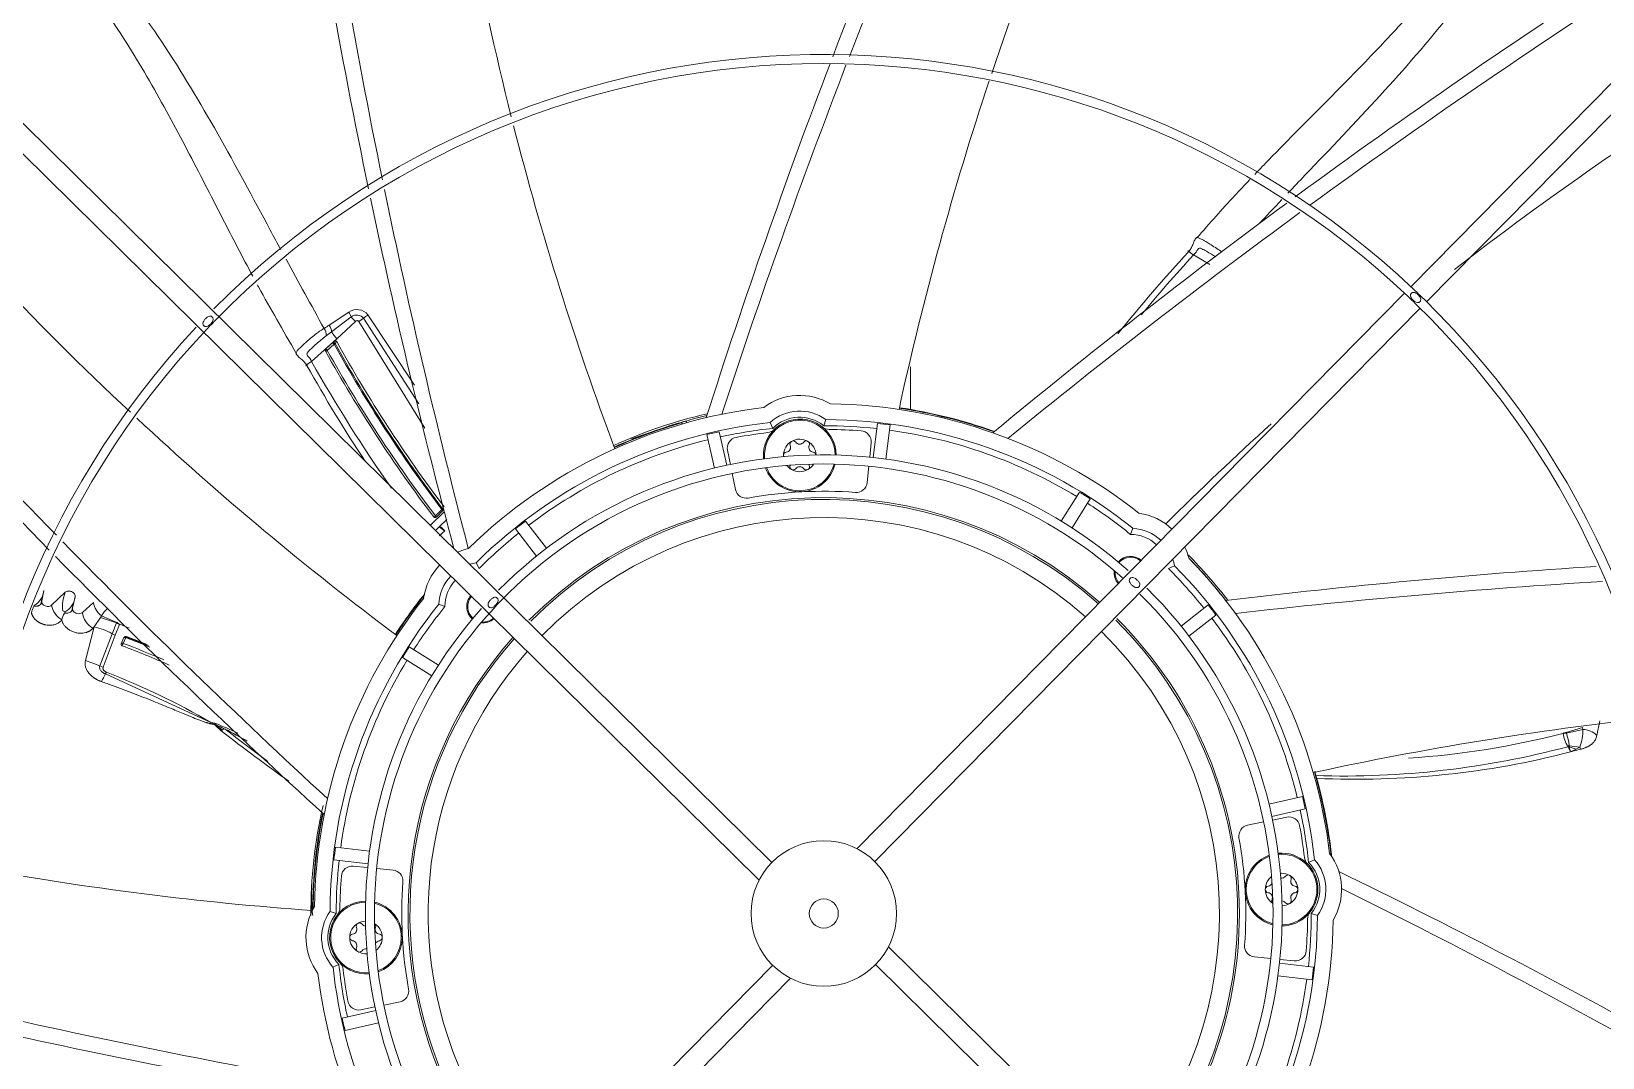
# Model space of a CAD drawing. Header units: millimetres. Extents: x 113490 to 142599, y -20467 to 115.
# Drawn here: x 134651.5 to 135083.3, y -11399.6 to -11117.7 of the extents above; entities that cross this region are included whole.
import ezdxf

# ---------------------------------------------------------------- set-up
doc = ezdxf.new("R2010")
doc.units = ezdxf.units.MM
doc.layers.add('DV3_0', color=7, linetype='Continuous')

msp = doc.modelspace()

# ---------------------------------------------------------------- linework, layer by layer
at = {"layer": 'DV3_0', "color": 7, "linetype": 'Continuous', "lineweight": 15}
for p, q in [((134509.01, -11013.2), (134851.44, -11350.87)), ((134855, -11345.95), (134516.7, -11012.35)), ((135183.36, -11032.9), (135030.62, -11187.79)), ((135034.94, -11191.95), (135187.66, -11037.08)), ((134970.85, -11179.08), (134975.33, -11181.72)), ((135028.86, -11189.57), (134878.36, -11342.19)), ((134733.32, -11198.36), (134738.69, -11194.81)), ((134733.97, -11200.23), (134739.33, -11196.08)), ((134735.41, -11202.1), (134740.5, -11197.33)), ((134741.43, -11197.36), (134759.58, -11226.67)), ((134742.72, -11196.48), (134757.95, -11219.99)), ((134743.94, -11195.57), (134756.71, -11214.89)), ((134883.28, -11345.75), (135033.19, -11193.73)), ((134728.46, -11208.37), (134735.41, -11202.1)), ((134732.44, -11201.33), (134733.97, -11200.23)), ((134732.41, -11204.87), (134734.29, -11203.14)), ((134732.77, -11205.29), (134734.64, -11203.57)), ((134734.64, -11203.57), (134734.9, -11203.4)), ((134734.9, -11203.4), (134735.39, -11202.88)), ((134893.05, -11221.52), (134893.05, -11209.81)), ((134827.64, -11225.77), (134816.4, -11229.56)), ((134840.48, -11227.64), (134842.6, -11236.84)), ((134855.23, -11226.72), (134854.48, -11225.09)), ((134869.24, -11225.99), (134869.81, -11224.29)), ((134884.01, -11225.36), (134882.86, -11234.73)), ((134887.48, -11225.79), (134886.33, -11235.15)), ((134837.07, -11228.43), (134839.19, -11237.63)), ((134882.26, -11230.68), (134881.86, -11234.62)), ((134843.58, -11236.63), (134842.77, -11232.75)), ((134845.01, -11243.52), (134844.09, -11239.08)), ((134881.61, -11237.11), (134881.16, -11241.63)), ((134939.52, -11244.21), (134934.52, -11252.22)), ((134764.84, -11249.74), (134761.1, -11253.35)), ((134764.24, -11248.99), (134762.52, -11250.76)), ((134764.53, -11249.31), (134762.8, -11251.09)), ((134942.49, -11246.07), (134937.49, -11254.07)), ((134765.67, -11251.74), (134763.66, -11253.64)), ((134787.24, -11252.2), (134793.05, -11259.63)), ((134765.08, -11254.83), (134764.98, -11254.95)), ((134784.48, -11254.35), (134790.29, -11261.79)), ((134953.57, -11255.85), (134954.19, -11254.17)), ((134774.48, -11265.24), (134773.69, -11263.63)), ((134963.99, -11265.24), (134965.6, -11264.44)), ((134654.87, -11271.22), (134654.27, -11274.11)), ((134652.23, -11275.34), (134652.13, -11275.55)), ((134654.05, -11274.98), (134654.52, -11272.74)), ((134656.99, -11275.3), (134660.72, -11271.74)), ((134662.54, -11276.85), (134663.06, -11274.56)), ((134662.75, -11276.07), (134663.43, -11273)), ((134668.53, -11274.56), (134665.45, -11277.33)), ((134765.1, -11275.66), (134763.42, -11275.04)), ((134974.88, -11275.23), (134967.44, -11281.05)), ((134660.07, -11276.83), (134660.72, -11277.12)), ((134660.72, -11277.12), (134660.54, -11277.48)), ((134668.71, -11281.22), (134670.41, -11278.65)), ((134670.68, -11278.22), (134674.92, -11280.01)), ((134674.92, -11280.01), (134674.87, -11280.15)), ((134674.93, -11279.97), (134674.92, -11280.01)), ((134977.03, -11277.99), (134969.6, -11283.8)), ((134673.66, -11283.15), (134670.24, -11291.94)), ((134674.44, -11283.56), (134671.16, -11292.35)), ((134674.87, -11280.15), (134673.66, -11283.15)), ((134675.69, -11280.62), (134674.44, -11283.56)), ((134675.72, -11280.54), (134675.69, -11280.62)), ((134675.73, -11280.53), (134675.72, -11280.54)), ((134676.1, -11285.95), (134676.8, -11284.34)), ((134676.66, -11285.79), (134677.36, -11284.18)), ((134677.43, -11284.05), (134677.54, -11283.89)), ((134755.32, -11286.74), (134763.32, -11291.74)), ((134670.24, -11291.94), (134666.3, -11290.49)), ((134671.16, -11292.35), (134670.24, -11291.94)), ((134753.46, -11289.71), (134761.47, -11294.71)), ((134672.07, -11293.69), (134671.78, -11294.16)), ((134701.91, -11308.16), (134702.08, -11308.39)), ((134702.08, -11308.39), (134703.62, -11309.83)), ((134702.19, -11308.2), (134702.27, -11308.29)), ((134702.19, -11308.2), (134702.34, -11308.26)), ((134702.34, -11308.26), (134702.5, -11308.32)), ((134702.5, -11308.32), (134703.88, -11309.61)), ((135077.85, -11309.41), (135073.38, -11310.46)), ((135081.72, -11311.09), (135082.54, -11307.04)), ((135072.42, -11310.5), (135072.4, -11310.42)), ((135073.38, -11310.46), (135073.33, -11310.31)), ((135073.39, -11310.5), (135073.38, -11310.46)), ((135073.79, -11314.18), (135074.15, -11313.76)), ((135073.83, -11314.21), (135074.16, -11313.9)), ((135073.88, -11314.26), (135073.83, -11314.21)), ((135073.88, -11314.26), (135074.12, -11314.17)), ((135074.16, -11313.9), (135074.15, -11313.76)), ((135077.04, -11314.26), (135074.16, -11313.9)), ((135077.24, -11314.88), (135074.46, -11315.62)), ((135000.8, -11327.82), (134991.6, -11329.94)), ((135001.59, -11331.23), (134992.39, -11333.35)), ((134985.71, -11335.76), (134990.15, -11334.84)), ((134992.6, -11334.33), (134996.48, -11333.52)), ((134735.03, -11341.75), (134744.4, -11342.9)), ((134734.61, -11345.22), (134743.98, -11346.37)), ((134739.93, -11346.97), (134743.87, -11347.37)), ((134746.36, -11347.62), (134750.87, -11348.07)), ((135002.5, -11345.99), (135004.14, -11345.23)), ((134735.24, -11359.99), (134733.54, -11359.42)), ((135003.24, -11359.99), (135004.94, -11360.57)), ((135196.33, -11674.11), (134887.04, -11369.11)), ((134855.2, -11374.23), (134521.6, -11712.53)), ((134735.97, -11374), (134734.34, -11374.75)), ((134883.48, -11374.03), (135192.15, -11678.41)), ((134992.12, -11372.36), (134987.6, -11371.91)), ((135003.87, -11374.76), (134994.5, -11373.61)), ((134998.55, -11373.01), (134994.6, -11372.61)), ((134522.45, -11720.21), (134860.11, -11377.79)), ((135003.44, -11378.23), (134994.07, -11377.08)), ((134736.89, -11388.75), (134746.09, -11386.63)), ((134745.88, -11385.65), (134742, -11386.46)), ((134752.77, -11384.22), (134748.33, -11385.14)), ((134737.68, -11392.16), (134746.87, -11390.04))]:
    msp.add_line(p, q, dxfattribs=at)
at = {"layer": 'DV3_0', "color": 7, "linetype": 'Continuous', "lineweight": 20}
for p, q in [((134741.43, -11197.36), (134742.72, -11196.48)), ((134830.07, -11225.21), (134830.03, -11225.07)), ((134763.66, -11253.64), (134763.52, -11253.78)), ((134670.4, -11278.65), (134670.68, -11278.22)), ((134674.87, -11280.15), (134670.41, -11278.65)), ((134666.3, -11290.49), (134668.71, -11281.22)), ((134671.78, -11294.16), (134700.78, -11307.48)), ((134700.78, -11307.48), (134700.77, -11307.89)), ((134700.78, -11307.48), (134701.32, -11307.78)), ((134700.78, -11307.48), (134701.88, -11307.69)), ((134701.32, -11307.78), (134701.87, -11308.09)), ((134701.87, -11308.09), (134701.88, -11307.69)), ((134701.87, -11308.09), (134701.91, -11308.16)), ((134702.01, -11308.14), (134701.91, -11308.16)), ((134702.01, -11308.14), (134702.19, -11308.2)), ((134702.27, -11308.29), (134702.08, -11308.39)), ((134702.34, -11308.26), (134702.27, -11308.29)), ((134703.88, -11309.61), (134703.62, -11309.83)), ((134704.37, -11309.18), (134704.74, -11309.37)), ((135073.33, -11310.31), (135077.82, -11308.9)), ((135077.82, -11308.9), (135077.85, -11309.41)), ((135072.42, -11310.52), (135072.42, -11310.5)), ((135073.83, -11314.21), (135073.79, -11314.18)), ((135074.46, -11315.62), (135073.88, -11314.26)), ((135074.12, -11314.17), (135076.07, -11314.84)), ((135077.04, -11314.26), (135076.07, -11314.84)), ((135077.24, -11314.88), (135077.04, -11314.26)), ((135076.07, -11314.84), (135074.46, -11315.62))]:
    msp.add_line(p, q, dxfattribs=at)
at = {"layer": 'DV3_0', "color": 7, "linetype": 'Continuous', "lineweight": 15}
for radius in [20, 4]:
    msp.add_circle((134869.24, -11359.99), radius, dxfattribs=at)
for centre, radius, start, end in [((134869.24, -11359.99), 551.5, 105.4775, 164.5225), ((134869.24, -11359.99), 551.5, 15.4775, 74.5225), ((134869.24, -11359.99), 343.5, 90, 135.6595), ((136590.83, -11783.04), 1840.9, 155.5057, 159.04474), ((136668.01, -11818.41), 1921.39, 155.45411, 158.83061), ((135742.24, -11406.96), 872.25, 154.27465, 161.43083), ((135629.05, -10927.53), 872.25, 186.99692, 194.17255), ((136630.31, -10773.15), 1921.39, 188.18485, 191.5672), ((136546.57, -10785.08), 1841.22, 188.2287, 191.77728), ((136088.82, -12646.64), 1840.9, 122.79433, 126.30553), ((136134.63, -12718.12), 1921.39, 122.74609, 126.08801), ((134869.24, -11359.99), 236, 46.5586, 135.2674), ((134869.24, -11359.99), 233.5, 90, 135.7261), ((136590.83, -11783.04), 1840.9, 159.10826, 162.31372), ((136668.01, -11818.41), 1921.39, 158.90776, 161.94183), ((134869.24, -11359.99), 233.5, 46.5418, 90), ((135578.25, -11871.46), 872.22, 121.56134, 127.88902), ((135742.24, -11406.96), 872.25, 161.57137, 167.7255), ((135274.63, -10585.4), 872.25, 219.6863, 226.90224), ((135629.05, -10927.53), 872.25, 194.34102, 200.4525), ((136630.31, -10773.15), 1921.39, 191.64948, 194.66814), ((136546.57, -10785.08), 1841.22, 191.86002, 194.94133), ((136088.82, -12646.64), 1840.9, 126.39449, 129.58672), ((136134.63, -12718.12), 1921.39, 126.18988, 129.21483), ((136033.48, -9914.21), 1921.39, 220.9289, 224.29797), ((135969.25, -9969.73), 1840.9, 220.96503, 224.5045), ((135271.32, -11457.86), 411.46, 137.1813, 141.3215), ((135281.1, -11463.88), 421.15, 137.4489, 140.4249), ((134869.24, -11359.99), 236, 45.7307, 46.5586), ((134869.24, -11359.99), 233.5, 45.8392, 46.5418), ((134869.24, -11359.99), 233.5, 316.4663, 45.8392), ((134869.24, -11359.99), 236, 45.7088, 45.7307), ((134869.24, -11359.99), 236, 317.0271, 45.7088), ((134869.24, -11359.99), 233.5, 135.7261, 136.5342), ((134733.71, -11198.11), 5.97, 19.9095, 33.5903), ((134751.5, -11185.89), 15.87, 219.9344, 226.1383), ((134754.09, -11210.4), 17.97, 124.3919, 129.2551), ((134869.24, -11359.99), 236, 136.9648, 225.2631), ((134869.24, -11359.99), 233.5, 136.5342, 225.7814), ((134626.54, -11028.18), 200.9, 301.6287, 302.1063), ((134729.24, -11201.05), 3.21, 354.9769, 34.2701), ((134749.37, -11189.86), 18.56, 213.9567, 221.2472), ((134732.77, -11205.28), 0.539, 130.9762, 206.9336), ((135068.77, -11018.17), 385.12, 209.1088, 217.2094), ((134736.58, -11201.65), 5.27, 217.7216, 223.716), ((135069.04, -11017.84), 384.98, 209.1375, 217.2314), ((134737.02, -11201.23), 3.34, 214.9281, 224.3802), ((135069.95, -11017.43), 383.51, 209.0348, 217.1413), ((135069.79, -11017.66), 382.95, 209.013, 217.1255), ((135069.15, -11018.51), 381.29, 208.9171, 217.0601), ((135082.53, -11011.06), 406.98, 209.179, 213.5123), ((135091.67, -11003.38), 417.06, 209.4401, 215.09), ((134862.64, -11234.16), 16.5, 59.1138, 126.8862), ((134869.24, -11359.99), 140, 96.7677, 134.2323), ((134865.49, -11348.69), 129.1, 102.6466, 114.718), ((134869.24, -11359.99), 140.5, 103.2172, 105.6896), ((134862.64, -11234.16), 12.2, 54.0148, 131.9852), ((134862.64, -11234.16), 10.5, 51.1098, 134.8902), ((134869.24, -11359.99), 140, 51.7677, 89.2323), ((134869.24, -11359.99), 140.5, 70.6035, 81.4839), ((135274.63, -10585.4), 872.25, 227.0594, 233.1795), ((134869.24, -11359.99), 135.7, 96.2429, 134.7571), ((134869.24, -11359.99), 140.5, 106.2061, 114.2129), ((134869.24, -11359.99), 140.5, 105.8077, 106.2061), ((134869.24, -11359.99), 134, 95.9991, 102.2517), ((134869.24, -11359.99), 133, 96.6363, 100.4277), ((134862.64, -11234.16), 10, 0.7258, 185.2742), ((134853.52, -11224.9), 3, 276.6363, 314.568), ((134870.75, -11224), 3, 231.432, 269.3637), ((134869.24, -11359.99), 134, 83.7483, 90.0009), ((134869.24, -11359.99), 135.7, 51.2429, 89.7571), ((134869.24, -11359.99), 133, 85.5723, 89.3637), ((134879.27, -11230.38), 3, 354.25, 85.5723), ((134869.24, -11359.99), 134, 58.7483, 82.2517), ((135578.25, -11871.46), 872.22, 132.21456, 134.84001), ((134869.24, -11359.99), 134, 103.7483, 127.2517), ((134845.71, -11232.14), 3, 100.4277, 191.75), ((134862.64, -11234.16), 4.47, 120, 180), ((134858.77, -11231.93), 1.36, 277.5224, 22.4776), ((134860.85, -11231.06), 0.895, 120, 202.4776), ((134862.64, -11234.16), 4.48, 90, 120), ((134860.85, -11231.06), 0.895, 37.5224, 120), ((134862.64, -11229.69), 1.36, 217.5224, 322.4776), ((134862.64, -11234.16), 4.47, 60, 90), ((134864.43, -11231.06), 0.895, 60, 142.4776), ((134862.64, -11234.16), 4.47, 1.9825, 60), ((134864.43, -11231.06), 0.895, 337.5224, 60), ((134866.52, -11231.93), 1.36, 157.5224, 262.4776), ((134869.24, -11359.99), 126, 48.3991, 135.1791), ((134869.24, -11359.99), 123.5, 90, 135.9997), ((134862.64, -11234.16), 10, 199.6905, 346.3095), ((134859.06, -11234.16), 0.895, 97.5224, 180), ((134862.64, -11234.16), 4.47, 180, 184.0175), ((134859.06, -11234.16), 0.895, 180, 200.2402), ((134858.77, -11236.4), 1.36, 337.5224, 341.5363), ((134862.64, -11234.16), 4.48, 300, 328.1887), ((134866.52, -11236.4), 1.36, 186.618, 202.4776), ((134866.22, -11234.16), 0.895, 9.9487, 82.4776), ((134869.24, -11359.99), 123.5, 48.3006, 90), ((134862.64, -11234.16), 4.47, 217.8113, 240), ((134860.85, -11237.26), 0.895, 157.5224, 240), ((134860.85, -11237.26), 0.895, 240, 322.4776), ((134862.64, -11234.16), 4.48, 240, 300), ((134862.64, -11238.64), 1.36, 37.5224, 142.4776), ((134864.43, -11237.26), 0.895, 217.5224, 300), ((134864.43, -11237.26), 0.895, 300, 22.4776), ((134847.95, -11242.91), 3, 191.75, 280.3054), ((134869.24, -11359.99), 116, 85.6946, 100.3054), ((134878.17, -11241.33), 3, 265.6946, 354.25), ((134761.85, -11246), 3.83, 308.5921, 312.9567), ((134869.24, -11359.99), 114.25, 48.4114, 135.1695), ((134869.24, -11359.99), 113.75, 48.4247, 135.086), ((134869.24, -11359.99), 134, 50.9991, 57.2517), ((134762.43, -11250.75), 0.498, 218.6541, 318.3291), ((134760.64, -11258.86), 5.84, 42.0523, 60.4649), ((134760.05, -11259.42), 6.81, 42.3918, 58.0521), ((134953.55, -11266.35), 16.5, 46.3964, 81.8862), ((136033.48, -9914.21), 1921.39, 224.37443, 227.39583), ((134869.24, -11359.99), 134, 128.7483, 135.0009), ((134953.55, -11266.35), 10.5, 46.9653, 89.8902), ((134953.55, -11266.35), 12.2, 46.7471, 86.9852), ((135969.25, -9969.73), 1840.9, 224.58153, 227.76772), ((134775.6, -11275.68), 16.5, 104.1138, 115.0288), ((134953.55, -11266.35), 4.5, 49.0529, 138), ((134953.55, -11266.35), 4.25, 49.2681, 138.9663), ((134953.55, -11266.35), 12.2, 9.0148, 17.4816), ((134953.55, -11266.35), 16.5, 14.1138, 25.142), ((134869.24, -11359.99), 140.5, 37.8001, 44.5323), ((134869.24, -11359.99), 140, 6.7677, 44.2323), ((134775.6, -11275.68), 16.5, 136.3964, 171.8862), ((134775.6, -11275.68), 12.2, 99.0148, 107.4816), ((134953.55, -11266.35), 4.5, 172.604, 221.7492), ((134953.55, -11266.35), 4.25, 174.8173, 221.5341), ((134869.24, -11359.99), 134, 38.7483, 45.0009), ((134869.24, -11359.99), 135.7, 6.2429, 44.7571), ((135199.61, -13101.74), 1840.9, 93.67624, 96.85972), ((134649.69, -11270.81), 5.2, 299.2753, 355.4657), ((134775.6, -11275.68), 12.2, 136.7471, 176.9852), ((134775.6, -11275.68), 10.5, 136.9653, 179.8902), ((134869.24, -11359.99), 126, 318.4756, 45.1616), ((135199.5, -13186.65), 1921.39, 93.4677, 96.48783), ((134657.37, -11278.5), 6.02, 150.6073, 169.7649), ((134663.01, -11274.12), 6.14, 191.0857, 238.4637), ((134671.09, -11275.67), 11.09, 159.2633, 186.0082), ((134658.28, -11272.56), 5.17, 298.1501, 355.1477), ((134674.1, -11273.74), 5.64, 188.4366, 232.6429), ((134869.24, -11359.99), 140, 141.7677, 179.2323), ((134869.24, -11359.99), 135.7, 141.2429, 179.7571), ((134869.24, -11359.99), 140.5, 141.3912, 146.9012), ((134869.24, -11359.99), 134, 140.9991, 147.2517), ((134775.6, -11275.68), 4.5, 138, 228), ((134775.6, -11275.68), 4.25, 139.2681, 228.9663), ((134869.24, -11359.99), 123.5, 135.9997, 137.2092), ((134869.24, -11359.99), 123.5, 317.6348, 45.2819), ((134665.83, -11280.65), 6.17, 149.0264, 167.8628), ((134671.23, -11276.58), 5.82, 187.3222, 240.049), ((134869.24, -11359.99), 126, 138.321, 225.2028), ((134869.24, -11359.99), 123.5, 137.2092, 226.1082), ((134775.6, -11275.68), 4.5, 263.0148, 311.7492), ((134775.6, -11275.68), 4.25, 264.8173, 311.5341), ((134869.24, -11359.99), 113.75, 318.4247, 45.086), ((134869.24, -11359.99), 114.25, 0, 45.1695), ((134869.24, -11359.99), 134, 13.7483, 37.2517), ((134824.59, -11428.26), 214.29, 136.6703, 136.8213), ((134591.67, -11494), 229.43, 67.8122, 68.5066), ((134677.26, -11284.5), 0.483, 68.6251, 160.5796), ((134678.19, -11284.54), 0.903, 146.9279, 156.6786), ((134601.49, -11485.99), 215.6, 67.4926, 69.3956), ((134601.64, -11485.44), 215.18, 67.5838, 69.3759), ((134602.01, -11483.97), 213.86, 67.6827, 69.3175), ((134869.24, -11359.99), 114.25, 138.4114, 204.5312), ((134681.33, -11287.9), 5.12, 155.7254, 163.7053), ((134600.22, -11490.55), 217.85, 65.8506, 69.5295), ((134600.36, -11490.28), 218.26, 66.3808, 69.5382), ((134869.24, -11359.99), 113.75, 138.4247, 203.2684), ((134869.24, -11359.99), 134, 148.7483, 172.2517), ((134702.11, -11310.7), 34.54, 151.3925, 155.3449), ((134701.02, -11311.12), 3.15, 71.5892, 74.3028), ((135189.17, -12173.61), 872.25, 96.10944, 102.2715), ((135077.73, -11314.98), 5.57, 44.234, 88.773), ((135012.03, -11081.5), 240.73, 268.2172, 284.865), ((135014.98, -11087.98), 229.83, 273.7436, 284.4718), ((135073.02, -11313.43), 3, 83.1052, 101.6036), ((135072.97, -11313.43), 2.96, 81.7265, 100.6224), ((135083.33, -11308.54), 11.08, 190.2785, 210.594), ((135043.61, -11319.16), 31.02, 10.0291, 16.2291), ((135073.7, -11313.97), 0.473, 334.4881, 7.6188), ((135015.47, -11087.41), 235.71, 267.3918, 284.4925), ((134869.24, -11359.99), 140.5, 6.3104, 16.1431), ((134860.87, -11359.92), 132.6, 167.1218, 180.2811), ((134869.24, -11359.99), 134, 5.9991, 12.2517), ((134869.24, -11359.99), 140.5, 168.7601, 179.5273), ((134986.32, -11338.7), 3, 101.75, 190.3054), ((134997.09, -11336.46), 3, 10.4277, 101.75), ((134869.24, -11359.99), 133, 6.6363, 10.4277), ((134869.24, -11359.99), 116, 355.6946, 10.3054), ((134995.07, -11353.4), 10, 109.6905, 256.3095), ((134995.07, -11353.4), 10, 0, 95.2742), ((135004.33, -11344.27), 3, 186.6363, 224.568), ((134995.07, -11353.4), 16.5, 329.1138, 36.8862), ((134791.5, -10489.2), 872.25, 259.76861, 265.86893), ((134869.24, -11359.99), 134, 173.7483, 180.0009), ((134739.63, -11349.95), 3, 84.25, 175.5723), ((134750.57, -11351.06), 3, 355.6946, 84.25), ((134995.07, -11353.4), 4.48, 90, 94.0175), ((134995.07, -11353.4), 4.47, 60, 90), ((134995.07, -11353.4), 10.5, 321.1098, 44.8902), ((134995.07, -11353.4), 12.2, 324.0148, 41.9852), ((134205.29, -13004.2), 1841.3, 60.95292, 64.05747), ((134771.91, -11355.22), 43.48, 175.7427, 187.0743), ((134869.24, -11359.99), 133, 175.5723, 179.3637), ((134869.24, -11359.99), 116, 175.6946, 190.3054), ((134995.07, -11353.4), 4.48, 127.8113, 180), ((134991.49, -11353.4), 0.895, 97.5224, 180), ((134995.07, -11353.4), 4.48, 180, 238.1887), ((134991.49, -11353.4), 0.895, 180, 262.4776), ((134991.19, -11351.16), 1.36, 277.5224, 338.4565), ((134995.07, -11348.92), 1.36, 261.428, 322.4776), ((134995.07, -11353.4), 10, 270, 0), ((134996.86, -11350.3), 0.895, 60, 142.4776), ((134995.07, -11353.4), 4.47, 0, 60), ((134996.86, -11350.3), 0.895, 337.5224, 60), ((134995.07, -11353.4), 4.48, 300, 0), ((134998.94, -11351.16), 1.36, 157.5224, 262.4776), ((134998.65, -11353.4), 0.895, 0, 82.4776), ((134998.65, -11353.4), 0.895, 277.5224, 0), ((134159.55, -13075.18), 1921.33, 60.74083, 63.6758), ((134743.41, -11366.58), 10, 90, 275.2742), ((134743.41, -11366.58), 10, 0, 76.3095), ((134991.19, -11355.63), 1.36, 337.5224, 82.4776), ((134993.28, -11356.5), 0.895, 157.5224, 230.5125), ((134995.07, -11357.87), 1.36, 37.5224, 84.745), ((134995.07, -11353.4), 4.48, 271.9825, 300), ((134996.86, -11356.5), 0.895, 217.5224, 300), ((134996.86, -11356.5), 0.895, 300, 22.4776), ((134998.94, -11355.63), 1.36, 97.5224, 202.4776), ((134743.41, -11366.58), 16.5, 149.1138, 216.8862), ((134743.41, -11366.58), 12.2, 144.0148, 221.9852), ((134743.41, -11366.58), 10.5, 141.1098, 224.8902), ((134733.25, -11358.48), 3, 321.432, 359.3637), ((134869.24, -11359.99), 114.25, 318.4114, 0), ((134869.24, -11359.99), 135.7, 321.2429, 359.7571), ((134869.24, -11359.99), 140, 321.7677, 359.2323), ((134869.24, -11359.99), 133, 355.5723, 359.3637), ((135005.23, -11361.5), 3, 141.432, 179.3637), ((134869.24, -11359.99), 134, 353.7483, 0.0009), ((134743.41, -11366.58), 4.47, 120, 180), ((134739.83, -11366.58), 0.895, 97.5224, 180), ((134739.54, -11364.35), 1.36, 277.5224, 22.4776), ((134741.62, -11363.48), 0.895, 120, 202.4776), ((134743.41, -11366.58), 4.48, 91.9825, 120), ((134741.62, -11363.48), 0.895, 37.5224, 120), ((134743.41, -11362.11), 1.36, 217.5224, 264.745), ((134743.41, -11366.58), 4.47, 0, 58.1887), ((134745.2, -11363.48), 0.895, 337.5224, 50.5125), ((134747.29, -11364.35), 1.36, 157.5224, 262.4776), ((134746.99, -11366.58), 0.895, 0, 82.4776), ((134743.41, -11366.58), 4.48, 180, 240), ((134739.83, -11366.58), 0.895, 180, 262.4776), ((134739.54, -11368.82), 1.36, 337.5224, 82.4776), ((134741.62, -11369.69), 0.895, 157.5224, 240), ((134741.62, -11369.69), 0.895, 240, 322.4776), ((134743.41, -11366.58), 4.48, 240, 274.0175), ((134743.41, -11371.06), 1.36, 81.428, 142.4776), ((134747.29, -11368.82), 1.36, 97.5224, 158.4565), ((134743.41, -11366.58), 4.48, 307.8113, 0), ((134743.41, -11366.58), 10, 289.6905, 0), ((134746.99, -11366.58), 0.895, 277.5224, 0), ((134987.9, -11368.92), 3, 175.6946, 264.25), ((134998.85, -11370.03), 3, 264.25, 355.5723), ((134869.24, -11359.99), 135.7, 186.2429, 202.9304), ((134869.24, -11359.99), 134, 185.9991, 192.2517), ((134734.15, -11375.71), 3, 6.6363, 44.568), ((134869.24, -11359.99), 140, 186.7677, 203.7505), ((134869.24, -11359.99), 133, 186.6363, 190.4277), ((134869.24, -11359.99), 134, 328.7483, 352.2517), ((134752.16, -11381.28), 3, 281.75, 10.3054), ((135067.03, -9514.29), 1921.39, 257.09501, 260.12283), ((134741.39, -11383.52), 3, 190.4277, 281.75), ((135043, -9595.72), 1840.9, 257.29812, 260.49472)]:
    msp.add_arc(centre, radius, start, end, dxfattribs=at)
at = {"layer": 'DV3_0', "color": 7, "linetype": 'Continuous', "lineweight": 20}
for centre, radius, start, end in [((134740.93, -11197.84), 3.77, 37.022, 126.4642), ((134729.74, -11200.65), 4.25, 5.7332, 32.7349), ((134869.24, -11359.99), 140.35, 70.5208, 81.4905), ((134869.24, -11359.99), 140.35, 106.2061, 114.1302), ((134862.64, -11234.16), 9.71, 0.7926, 185.2074), ((134862.64, -11234.16), 9.71, 200.0694, 345.9306), ((134869.24, -11359.99), 108.75, 48.5638, 135.4011), ((134869.24, -11359.99), 140.35, 141.5068, 146.9448), ((134679.82, -11284.02), 10.82, 133.4767, 147.5853), ((134676.96, -11277.81), 3, 227.0792, 245.6013), ((134677, -11277.86), 2.96, 225.694, 244.6308), ((134664.08, -11300.43), 19.76, 61.0068, 76.4573), ((134675.41, -11280.74), 2.98, 233.9494, 251.079), ((134676.69, -11277.92), 2.88, 230.996, 249.7015), ((134869.24, -11359.99), 108.75, 318.5638, 45.4011), ((134869.24, -11359.99), 108.75, 138.5638, 206.9605), ((134596.94, -11486.91), 207.31, 59.9431, 68.752), ((134671.82, -11466.82), 161.55, 79.2786, 79.6761), ((134648.26, -11439.35), 142.16, 65.0797, 67.84), ((134687.85, -11342.78), 37.44, 63.8071, 66.9621), ((135160.56, -10716.38), 748.98, 232.40465, 234.17794), ((135208.25, -10655.75), 825.07, 232.3917, 233.40913), ((134609.44, -11491.98), 205.99, 60.5447, 62.4419), ((135067.28, -11310.14), 10.59, 337.0766, 3.9275), ((135073.19, -11313.2), 2.89, 87.0676, 105.6955), ((135039.14, -11323.08), 36.1, 11.929, 14.2834), ((134869.24, -11359.99), 140.35, 6.5068, 15.9471), ((134869.24, -11359.99), 140.35, 168.7119, 179.5033), ((134995.07, -11353.4), 9.71, 110.0694, 255.9306), ((134995.07, -11353.4), 9.71, 0, 95.2074), ((134995.07, -11353.4), 9.71, 270.7926, 0), ((134743.41, -11366.58), 9.71, 90, 275.2074), ((134743.41, -11366.58), 9.71, 0, 75.9306), ((134743.41, -11366.58), 9.71, 290.0694, 0)]:
    msp.add_arc(centre, radius, start, end, dxfattribs=at)
at = {"layer": 'DV3_0', "color": 7, "linetype": 'Continuous', "lineweight": 15}
for centre, major_axis, ratio, start_param, end_param in [((134877.99, -11405.13), (-35.58, 183.06), 0.866796, 0.070986, 0.078814), ((134839.69, -11231.99), (21.26, 4.91), 0.186545, 1.490488, 1.651105), ((134885.25, -11229.6), (21.65, -2.66), 0.186545, 1.490488, 1.651105), ((134938.85, -11248.58), (18.5, -11.56), 0.186545, 1.490488, 1.651105), ((134788.36, -11256.47), (17.19, 13.43), 0.186545, 1.490488, 1.651105), ((134972.76, -11279.11), (13.43, -17.19), 0.186545, 1.490488, 1.651105), ((134757.83, -11290.37), (11.56, 18.5), 0.186545, 1.490488, 1.651105), ((134997.24, -11330.44), (4.91, -21.26), 0.186545, 1.490488, 1.651105), ((134738.85, -11343.98), (2.66, 21.65), 0.186545, 1.490488, 1.651105), ((134999.63, -11376), (-2.66, -21.65), 0.186545, 1.490488, 1.651105), ((134741.23, -11389.54), (-4.91, 21.26), 0.186545, 1.490488, 1.651105)]:
    msp.add_ellipse(centre, major_axis=major_axis, ratio=ratio, start_param=start_param, end_param=end_param, dxfattribs=at)
at = {"layer": 'DV3_0', "color": 7, "linetype": 'Continuous', "lineweight": 20}
for centre, major_axis, ratio, start_param, end_param in [((134830.16, -11225.55), (-0.14, 0.48), 0.498451, 4.711945, 6.283185), ((134830.16, -11225.55), (-0.353, 0.354), 0.432332, 4.479982, 5.381811), ((134831.38, -11225.21), (-0.135, 0.481), 0.498743, 4.711945, 6.283185), ((134711.04, -11283.9), (-22.75, -32.05), 0.299104, 0.877808, 0.898526)]:
    msp.add_ellipse(centre, major_axis=major_axis, ratio=ratio, start_param=start_param, end_param=end_param, dxfattribs=at)
at = {"layer": 'DV3_0', "color": 7, "linetype": 'Continuous', "lineweight": 15}
for points, knots in [([(135059.76, -11074.53), (135058.46, -11076.53), (135053.43, -11084.07), (135044.92, -11095.81), (135033.56, -11109.52), (135021.77, -11122.31), (135009.13, -11135.2), (134997.64, -11146.73), (134990.42, -11154.1), (134987.7, -11156.94)], [0.2462901, 0.2462901, 0.2462901, 0.2462901, 0.286371, 0.3982657, 0.4930433, 0.5876827, 0.6932241, 0.798583, 0.8652718, 0.8652718, 0.8652718, 0.8652718]), ([(134996.82, -11162.1), (134998.38, -11160.46), (134999.94, -11158.82), (135008.48, -11149.86), (135015.42, -11142.62), (135028.86, -11127.94), (135035.35, -11120.53), (135047.41, -11105.22), (135052.95, -11097.32), (135060.51, -11085.5), (135062.82, -11081.73), (135065.07, -11077.93)], [0.0971663, 0.0971663, 0.0971663, 0.0971663, 0.125, 0.125, 0.25, 0.25, 0.375, 0.375, 0.5, 0.5, 0.557529, 0.557529, 0.557529, 0.557529]), ([(134720.04, -11177.65), (134719.06, -11175.85), (134718.08, -11174.04), (134712.31, -11163.33), (134707.56, -11154.48), (134697.76, -11137.14), (134692.71, -11128.66), (134681.88, -11112.45), (134676.08, -11104.74), (134667.25, -11094.01), (134664.46, -11090.74), (134661.62, -11087.53)], [0.0997666, 0.0997666, 0.0997666, 0.0997666, 0.125, 0.125, 0.25, 0.25, 0.375, 0.375, 0.5, 0.5, 0.5559137, 0.5559137, 0.5559137, 0.5559137]), ([(134656.47, -11091.47), (134657.72, -11093), (134663.21, -11099.86), (134672.73, -11112.87), (134684.02, -11131.03), (134694.3, -11150.1), (134703.45, -11168), (134709.52, -11179.76), (134712.3, -11184.93)], [0.2450626, 0.2450626, 0.2450626, 0.2450626, 0.2785483, 0.3937658, 0.5184271, 0.640965, 0.7604313, 0.861417, 0.861417, 0.861417, 0.861417]), ([(134986.32, -11158.38), (134984.9, -11159.88), (134979.98, -11165.11), (134975.49, -11170.19), (134971.69, -11174.49)], [0.8765408, 0.8765408, 0.8765408, 0.8765408, 0.9116272, 1, 1, 1, 1]), ([(134969.52, -11178.2), (134969.64, -11178.05), (134969.88, -11177.77), (134970.18, -11177.3), (134970.44, -11176.8), (134970.66, -11176.29), (134970.96, -11175.53), (134971.31, -11174.65), (134971.71, -11174.24), (134972.25, -11174.36), (134973.05, -11174.73), (134974.14, -11175.34), (134975.46, -11176.13), (134976.85, -11177.02), (134977.96, -11177.77), (134978.55, -11178.19), (134978.65, -11178.26)], [0, 0, 0, 0, 0.0308823, 0.0618034, 0.0937273, 0.1276085, 0.1643607, 0.2562228, 0.3477186, 0.4000812, 0.475582, 0.5732089, 0.6560123, 0.760322, 0.8589949, 0.8797353, 0.8797353, 0.8797353, 0.8797353]), ([(134969.52, -11178.2), (134969.24, -11177.91), (134969.24, -11177.85), (134969.78, -11178.2), (134970.31, -11178.62), (134970.85, -11179.08)], [0, 0, 0, 0, 0.5, 0.5, 1, 1, 1, 1]), ([(134970.85, -11179.08), (134971.45, -11178.62), (134971.74, -11177.97), (134972.15, -11177.37), (134972.29, -11177.24), (134972.56, -11177.2), (134972.64, -11177.21), (134972.86, -11177.27), (134973.01, -11177.33), (134973.53, -11177.56), (134973.97, -11177.8), (134974.86, -11178.3), (134975.34, -11178.58), (134976.2, -11179.11), (134976.58, -11179.35), (134976.97, -11179.6)], [0, 0, 0, 0, 0.25, 0.25, 0.375, 0.375, 0.4375, 0.4375, 0.5, 0.5, 0.625, 0.625, 0.75, 0.75, 0.850587, 0.850587, 0.850587, 0.850587]), ([(134713.55, -11187.26), (134713.66, -11187.46), (134717.05, -11193.68), (134720.44, -11199.51), (134724.33, -11206.22)], [0.8766299, 0.8766299, 0.8766299, 0.8766299, 0.8805474, 1, 1, 1, 1]), ([(135033.11, -11191.9), (135033.06, -11191.94), (135032.97, -11192.02), (135032.73, -11192.14), (135032.33, -11192.17), (135031.9, -11191.99), (135031.51, -11191.73), (135031.2, -11191.45), (135030.92, -11191.15), (135030.64, -11190.78), (135030.46, -11190.36), (135030.49, -11189.97), (135030.6, -11189.74), (135030.68, -11189.65), (135030.72, -11189.6)], [0, 0, 0, 0, 0.040488, 0.081902, 0.180627, 0.320355, 0.409206, 0.504808, 0.600124, 0.687341, 0.822717, 0.918807, 0.959755, 1, 1, 1, 1]), ([(135030.72, -11189.6), (135030.76, -11189.56), (135030.85, -11189.48), (135031.09, -11189.36), (135031.49, -11189.32), (135031.93, -11189.5), (135032.32, -11189.77), (135032.63, -11190.04), (135032.91, -11190.34), (135033.18, -11190.71), (135033.37, -11191.13), (135033.34, -11191.53), (135033.23, -11191.76), (135033.15, -11191.85), (135033.11, -11191.9)], [0, 0, 0, 0, 0.040529, 0.082096, 0.181604, 0.321297, 0.409637, 0.504692, 0.598943, 0.685714, 0.821727, 0.918717, 0.959765, 1, 1, 1, 1]), ([(134698.85, -11198.51), (134698.81, -11198.47), (134698.73, -11198.38), (134698.61, -11198.14), (134698.57, -11197.73), (134698.75, -11197.3), (134699.01, -11196.91), (134699.29, -11196.6), (134699.59, -11196.32), (134699.96, -11196.05), (134700.38, -11195.86), (134700.77, -11195.89), (134701.01, -11196), (134701.1, -11196.08), (134701.15, -11196.12)], [0, 0, 0, 0, 0.040529, 0.082096, 0.181604, 0.321297, 0.409637, 0.504692, 0.598943, 0.685714, 0.821727, 0.918717, 0.959765, 1, 1, 1, 1]), ([(134701.15, -11196.12), (134701.19, -11196.17), (134701.27, -11196.26), (134701.38, -11196.5), (134701.42, -11196.9), (134701.24, -11197.33), (134700.98, -11197.72), (134700.7, -11198.03), (134700.4, -11198.31), (134700.03, -11198.58), (134699.61, -11198.77), (134699.22, -11198.74), (134698.99, -11198.63), (134698.89, -11198.55), (134698.85, -11198.51)], [0, 0, 0, 0, 0.040488, 0.081902, 0.180627, 0.320355, 0.409206, 0.504808, 0.600124, 0.687341, 0.822717, 0.918807, 0.959755, 1, 1, 1, 1]), ([(134727.2, -11209.48), (134727.1, -11209.32), (134726.9, -11209), (134726.55, -11208.56), (134726.16, -11208.16), (134725.74, -11207.79), (134725.11, -11207.26), (134724.38, -11206.61), (134724.12, -11206.06), (134724.4, -11205.53), (134725.01, -11204.83), (134725.93, -11203.93), (134727.11, -11202.88), (134728.39, -11201.8), (134729.72, -11200.75), (134730.87, -11199.9), (134731.58, -11199.44), (134731.89, -11199.24)], [0, 0, 0, 0, 0.030477, 0.061058, 0.092665, 0.126219, 0.162611, 0.254997, 0.347179, 0.400187, 0.476873, 0.57601, 0.660009, 0.765175, 0.861951, 0.939416, 1, 1, 1, 1]), ([(134728.46, -11208.37), (134728.21, -11207.66), (134727.67, -11207.18), (134727.23, -11206.58), (134727.15, -11206.39), (134727.19, -11206.11), (134727.23, -11206.03), (134727.35, -11205.83), (134727.45, -11205.7), (134727.84, -11205.26), (134728.2, -11204.91), (134728.96, -11204.2), (134729.37, -11203.82), (134730.65, -11202.71), (134731.55, -11201.98), (134732.44, -11201.33)], [0, 0, 0, 0, 0.25, 0.25, 0.375, 0.375, 0.4375, 0.4375, 0.5, 0.5, 0.625, 0.625, 0.75, 0.75, 1, 1, 1, 1]), ([(134734.29, -11203.14), (134734.32, -11203.12), (134734.37, -11203.07), (134734.45, -11203.01), (134734.57, -11202.93), (134734.73, -11202.84), (134734.91, -11202.77), (134735.1, -11202.73), (134735.26, -11202.75), (134735.35, -11202.82), (134735.38, -11202.86), (134735.39, -11202.87), (134735.39, -11202.88)], [0, 0, 0, 0, 0.082418, 0.164586, 0.246739, 0.441628, 0.591306, 0.720285, 0.890976, 0.951176, 0.974103, 1, 1, 1, 1]), ([(134734.29, -11203.14), (134734.35, -11203.1), (134734.46, -11203.1), (134734.69, -11203.2), (134734.81, -11203.29), (134734.9, -11203.4)], [0, 0, 0, 0, 0.5, 0.5, 1, 1, 1, 1]), ([(134727.2, -11209.48), (134726.84, -11209.64), (134726.79, -11209.6), (134727.29, -11209.15), (134727.84, -11208.75), (134728.46, -11208.37)], [0, 0, 0, 0, 0.5, 0.5, 1, 1, 1, 1]), ([(134764.24, -11248.99), (134764.25, -11249), (134764.28, -11249.03), (134764.32, -11249.08), (134764.37, -11249.12), (134764.42, -11249.18), (134764.47, -11249.23), (134764.51, -11249.27), (134764.53, -11249.3), (134764.54, -11249.31), (134764.54, -11249.31), (134764.53, -11249.31)], [0, 0, 0, 0, 0.076843, 0.163202, 0.25872, 0.354249, 0.510247, 0.649933, 0.755807, 0.887991, 1, 1, 1, 1]), ([(134762.52, -11250.76), (134762.49, -11250.78), (134762.46, -11250.81), (134762.4, -11250.85), (134762.34, -11250.9), (134762.28, -11250.94), (134762.18, -11251.01), (134762.08, -11251.06), (134762.06, -11251.07), (134762.04, -11251.07)], [0, 0, 0, 0, 0.118741, 0.212559, 0.283639, 0.421785, 0.534533, 0.779247, 1, 1, 1, 1]), ([(134762.52, -11250.76), (134762.61, -11250.86), (134762.69, -11250.94), (134762.8, -11251.06), (134762.82, -11251.09), (134762.8, -11251.09)], [0, 0, 0, 0, 0.5, 0.5, 1, 1, 1, 1]), ([(134763.52, -11253.78), (134763.49, -11253.81), (134763.4, -11253.9), (134763.18, -11254.12), (134762.88, -11254.43), (134762.63, -11254.67), (134762.52, -11254.78)], [0, 0, 0, 0, 0.0235394, 0.05482, 0.1460797, 0.2223207, 0.2223207, 0.2223207, 0.2223207]), ([(134764.98, -11254.95), (134764.95, -11254.97), (134764.84, -11255.07), (134764.59, -11255.3), (134764.25, -11255.61), (134763.88, -11255.95), (134763.64, -11256.16), (134763.52, -11256.27)], [0, 0, 0, 0, 0.0100853, 0.038495, 0.0864308, 0.1292051, 0.1745933, 0.1745933, 0.1745933, 0.1745933]), ([(134970.15, -11262.96), (134970.21, -11263.03), (134970.56, -11263.38), (134971.17, -11264.03), (134972, -11264.92), (134972.83, -11265.82), (134973.66, -11266.73), (134974.48, -11267.66), (134975.29, -11268.6), (134976.1, -11269.54), (134976.89, -11270.49), (134977.67, -11271.43), (134978.43, -11272.38), (134979.16, -11273.3), (134979.63, -11273.91), (134979.86, -11274.2)], [0.1952767, 0.1952767, 0.1952767, 0.1952767, 0.2082447, 0.2612744, 0.3142385, 0.3671466, 0.4200194, 0.4728841, 0.5257506, 0.5786147, 0.6314866, 0.6843933, 0.7373559, 0.7903839, 0.8407453, 0.8407453, 0.8407453, 0.8407453]), ([(134955.87, -11270.23), (134955.82, -11270.27), (134955.73, -11270.35), (134955.49, -11270.46), (134955.09, -11270.5), (134954.65, -11270.32), (134954.26, -11270.05), (134953.85, -11269.7), (134953.44, -11269.24), (134953.2, -11268.71), (134953.22, -11268.32), (134953.33, -11268.09), (134953.41, -11268), (134953.45, -11267.95)], [0, 0, 0, 0, 0.040646, 0.082274, 0.181944, 0.323646, 0.41357, 0.509807, 0.690903, 0.824258, 0.919018, 0.959797, 1, 1, 1, 1]), ([(134953.45, -11267.95), (134953.5, -11267.91), (134953.59, -11267.83), (134953.83, -11267.71), (134954.24, -11267.67), (134954.68, -11267.85), (134955.08, -11268.11), (134955.39, -11268.38), (134955.67, -11268.68), (134955.94, -11269.05), (134956.13, -11269.46), (134956.1, -11269.85), (134955.99, -11270.09), (134955.91, -11270.18), (134955.87, -11270.23)], [0, 0, 0, 0, 0.040717, 0.082601, 0.183674, 0.325225, 0.413967, 0.5088, 0.602375, 0.688214, 0.822702, 0.918959, 0.959862, 1, 1, 1, 1]), ([(134652.13, -11275.55), (134652.18, -11275.56), (134652.26, -11275.58), (134652.4, -11275.59), (134652.53, -11275.6), (134652.66, -11275.6), (134652.79, -11275.59), (134652.91, -11275.58), (134653.04, -11275.56), (134653.16, -11275.53), (134653.27, -11275.5), (134653.38, -11275.46), (134653.49, -11275.42), (134653.59, -11275.36), (134653.68, -11275.31), (134653.77, -11275.24), (134653.86, -11275.17), (134653.93, -11275.1), (134654, -11275.02), (134654.06, -11274.93), (134654.12, -11274.84), (134654.17, -11274.75), (134654.21, -11274.65), (134654.24, -11274.55), (134654.26, -11274.44), (134654.27, -11274.33), (134654.28, -11274.22), (134654.28, -11274.15), (134654.27, -11274.11)], [0, 0, 0, 0, 0.036418, 0.072901, 0.109493, 0.146225, 0.183122, 0.220199, 0.257467, 0.29493, 0.332591, 0.370449, 0.408503, 0.446754, 0.485203, 0.523858, 0.562717, 0.601777, 0.641023, 0.680442, 0.720013, 0.759719, 0.799541, 0.839463, 0.879472, 0.919563, 0.959735, 1, 1, 1, 1]), ([(134654.27, -11274.11), (134654.27, -11274.17), (134654.25, -11274.3), (134654.28, -11274.57), (134654.43, -11274.91), (134654.78, -11275.27), (134655.25, -11275.53), (134655.77, -11275.66), (134656.26, -11275.65), (134656.61, -11275.55), (134656.85, -11275.42), (134656.94, -11275.34), (134656.99, -11275.3)], [0, 0, 0, 0, 0.059901, 0.12047, 0.249355, 0.384502, 0.523872, 0.659169, 0.781173, 0.892517, 0.946449, 1, 1, 1, 1]), ([(134663.43, -11273), (134663.46, -11272.88), (134663.46, -11272.6), (134663.29, -11272.18), (134662.94, -11271.81), (134662.48, -11271.53), (134661.96, -11271.39), (134661.47, -11271.39), (134661.05, -11271.5), (134660.82, -11271.65), (134660.72, -11271.74)], [0, 0, 0, 0, 0.124936, 0.249948, 0.37496, 0.499972, 0.624983, 0.749995, 0.875007, 1, 1, 1, 1]), ([(134777.2, -11275.78), (134777.16, -11275.73), (134777.08, -11275.64), (134776.96, -11275.4), (134776.92, -11274.99), (134777.1, -11274.54), (134777.36, -11274.15), (134777.63, -11273.84), (134777.93, -11273.55), (134778.29, -11273.28), (134778.71, -11273.1), (134779.1, -11273.13), (134779.34, -11273.24), (134779.43, -11273.32), (134779.47, -11273.36)], [0, 0, 0, 0, 0.040717, 0.082601, 0.183674, 0.325225, 0.413967, 0.5088, 0.602375, 0.688214, 0.822702, 0.918959, 0.959862, 1, 1, 1, 1]), ([(134779.47, -11273.36), (134779.51, -11273.4), (134779.6, -11273.49), (134779.71, -11273.73), (134779.75, -11274.14), (134779.57, -11274.58), (134779.3, -11274.97), (134778.95, -11275.38), (134778.49, -11275.79), (134777.96, -11276.03), (134777.57, -11276), (134777.34, -11275.89), (134777.25, -11275.82), (134777.2, -11275.78)], [0, 0, 0, 0, 0.040646, 0.082274, 0.181944, 0.323646, 0.41357, 0.509807, 0.690903, 0.824258, 0.919018, 0.959797, 1, 1, 1, 1]), ([(134651.45, -11277.44), (134651.47, -11277.49), (134651.5, -11277.6), (134651.55, -11277.76), (134651.61, -11277.92), (134651.68, -11278.08), (134651.76, -11278.23), (134651.84, -11278.38), (134651.93, -11278.52), (134652.03, -11278.66), (134652.13, -11278.79), (134652.23, -11278.92), (134652.34, -11279.05), (134652.45, -11279.17), (134652.57, -11279.29), (134652.69, -11279.4), (134652.81, -11279.5), (134652.94, -11279.6), (134653.07, -11279.7), (134653.2, -11279.79), (134653.33, -11279.88), (134653.46, -11279.96), (134653.6, -11280.04), (134653.73, -11280.12), (134653.87, -11280.19), (134654, -11280.25), (134654.14, -11280.31), (134654.27, -11280.37), (134654.41, -11280.42), (134654.54, -11280.47), (134654.68, -11280.51), (134654.81, -11280.56), (134654.94, -11280.59), (134655.07, -11280.63), (134655.2, -11280.66), (134655.32, -11280.68), (134655.64, -11280.74), (134656.14, -11280.8), (134656.81, -11280.8), (134657.44, -11280.72), (134657.94, -11280.6), (134658.32, -11280.46), (134658.62, -11280.32), (134658.9, -11280.17), (134659.16, -11280), (134659.4, -11279.8), (134659.61, -11279.59), (134659.74, -11279.44), (134659.8, -11279.36)], [0, 0, 0, 0, 0.018494, 0.036794, 0.054904, 0.072829, 0.090574, 0.108139, 0.12552, 0.142715, 0.159724, 0.176546, 0.19318, 0.209627, 0.225889, 0.241965, 0.257853, 0.273549, 0.289049, 0.304351, 0.319453, 0.334354, 0.349052, 0.363545, 0.377834, 0.391919, 0.405799, 0.419467, 0.432916, 0.446141, 0.45914, 0.471909, 0.484449, 0.496758, 0.508837, 0.520687, 0.532311, 0.597667, 0.660015, 0.719165, 0.775243, 0.807872, 0.84032, 0.872579, 0.904661, 0.936593, 0.968377, 1, 1, 1, 1]), ([(134668.32, -11281.63), (134668.28, -11281.68), (134668.2, -11281.77), (134668.07, -11281.9), (134667.94, -11282.02), (134667.8, -11282.14), (134667.65, -11282.25), (134667.49, -11282.35), (134667.33, -11282.45), (134667.16, -11282.54), (134666.98, -11282.62), (134666.8, -11282.69), (134666.61, -11282.76), (134666.2, -11282.88), (134665.56, -11283), (134664.65, -11283.01), (134663.72, -11282.87), (134662.78, -11282.58), (134661.9, -11282.14), (134661.27, -11281.67), (134660.85, -11281.27), (134660.59, -11280.98), (134660.37, -11280.68), (134660.17, -11280.37), (134660.01, -11280.05), (134659.89, -11279.71), (134659.83, -11279.48), (134659.8, -11279.36)], [0, 0, 0, 0, 0.019214, 0.038219, 0.057067, 0.075807, 0.094491, 0.113172, 0.131901, 0.15073, 0.16971, 0.18889, 0.208318, 0.22804, 0.309319, 0.38993, 0.473117, 0.562631, 0.650642, 0.740836, 0.778902, 0.816141, 0.852828, 0.889255, 0.925725, 0.96254, 1, 1, 1, 1]), ([(134660.54, -11277.48), (134661.17, -11277.55), (134661.76, -11277.44), (134662.58, -11276.92), (134662.8, -11276.51), (134662.75, -11276.07)], [0, 0, 0, 0, 0.5, 0.5, 1, 1, 1, 1]), ([(134665.45, -11277.33), (134665.1, -11277.63), (134664.49, -11277.74), (134663.56, -11277.43), (134663.25, -11277.25), (134662.81, -11276.73), (134662.68, -11276.39), (134662.75, -11276.07)], [0, 0, 0, 0, 0.5, 0.5, 0.75, 0.75, 1, 1, 1, 1]), ([(134676.8, -11284.34), (134676.81, -11284.31), (134676.84, -11284.26), (134676.88, -11284.19), (134676.93, -11284.12), (134677, -11284.05), (134677.09, -11283.97), (134677.2, -11283.91), (134677.32, -11283.87), (134677.44, -11283.86), (134677.51, -11283.88), (134677.54, -11283.89)], [0, 0, 0, 0, 0.099423, 0.197161, 0.293852, 0.390154, 0.537891, 0.671317, 0.795552, 0.901539, 1, 1, 1, 1]), ([(134677.36, -11284.18), (134677.24, -11284.14), (134677.1, -11284.13), (134676.9, -11284.19), (134676.82, -11284.25), (134676.8, -11284.34)], [0, 0, 0, 0, 0.5, 0.5, 1, 1, 1, 1]), ([(134676.41, -11286.46), (134676.39, -11286.45), (134676.35, -11286.44), (134676.29, -11286.4), (134676.23, -11286.36), (134676.17, -11286.31), (134676.12, -11286.23), (134676.08, -11286.14), (134676.07, -11286.04), (134676.09, -11285.98), (134676.1, -11285.95)], [0, 0, 0, 0, 0.08673, 0.173523, 0.261862, 0.392311, 0.520504, 0.685135, 0.840872, 1, 1, 1, 1]), ([(134676.66, -11285.79), (134676.64, -11285.78), (134676.6, -11285.77), (134676.55, -11285.76), (134676.51, -11285.75), (134676.45, -11285.75), (134676.38, -11285.75), (134676.28, -11285.77), (134676.2, -11285.81), (134676.13, -11285.87), (134676.11, -11285.93), (134676.1, -11285.95)], [0, 0, 0, 0, 0.075151, 0.140751, 0.196811, 0.243355, 0.374481, 0.490529, 0.673545, 0.839828, 1, 1, 1, 1]), ([(135077.24, -11314.88), (135077.36, -11314.85), (135077.59, -11314.79), (135077.93, -11314.68), (135078.25, -11314.57), (135078.55, -11314.46), (135078.83, -11314.34), (135079.1, -11314.21), (135079.36, -11314.09), (135079.59, -11313.96), (135079.82, -11313.82), (135080.03, -11313.68), (135080.22, -11313.53), (135080.4, -11313.38), (135080.62, -11313.19), (135080.87, -11312.93), (135081.12, -11312.6), (135081.33, -11312.25), (135081.5, -11311.88), (135081.63, -11311.5), (135081.69, -11311.23), (135081.72, -11311.09)], [0, 0, 0, 0, 0.056641, 0.110783, 0.162557, 0.212098, 0.259543, 0.305035, 0.348719, 0.390746, 0.431269, 0.470446, 0.508434, 0.545395, 0.581486, 0.649318, 0.716602, 0.784371, 0.853612, 0.925225, 1, 1, 1, 1])]:
    msp.add_open_spline(points, degree=3, knots=knots, dxfattribs=at)
for points in [[(134988.73, -11170.66), (134990.87, -11168.38), (134993.01, -11166.12), (134995.15, -11163.87)], [(134731.89, -11199.24), (134728.34, -11192.87), (134724.86, -11186.53), (134721.43, -11180.22)], [(134732.77, -11205.29), (134732.65, -11205.36), (134732.41, -11205.5), (134732.29, -11205.53), (134732.29, -11205.52)], [(134764.46, -11248.8), (134764.54, -11248.89), (134764.65, -11249.1), (134764.6, -11249.26), (134764.53, -11249.31)], [(134654.35, -11274.67), (134654.25, -11274.87), (134654.15, -11274.96), (134654.03, -11274.96)], [(134662.8, -11276.6), (134662.71, -11276.82), (134662.6, -11276.92), (134662.49, -11276.9)]]:
    msp.add_open_spline(points, degree=3, dxfattribs=at)
at = {"layer": 'DV3_0', "color": 7, "linetype": 'Continuous', "lineweight": 20}
for points, knots in [([(134739.33, -11196.08), (134739.86, -11195.69), (134740.55, -11195.51), (134741.81, -11195.65), (134742.39, -11195.97), (134742.72, -11196.48)], [0, 0, 0, 0, 0.5, 0.5, 1, 1, 1, 1]), ([(134740.5, -11197.33), (134740.64, -11197.2), (134740.82, -11197.12), (134741.08, -11197.12), (134741.17, -11197.14), (134741.32, -11197.23), (134741.38, -11197.29), (134741.43, -11197.36)], [0, 0, 0, 0, 0.5, 0.5, 0.75, 0.75, 1, 1, 1, 1]), ([(134670.71, -11296.29), (134670.63, -11296.26), (134670.46, -11296.2), (134670.21, -11296.1), (134669.97, -11296), (134669.73, -11295.88), (134669.49, -11295.76), (134669.26, -11295.64), (134669.04, -11295.5), (134668.82, -11295.36), (134668.52, -11295.16), (134668.15, -11294.88), (134667.74, -11294.51), (134667.38, -11294.13), (134666.96, -11293.61), (134666.64, -11293.06), (134666.41, -11292.51), (134666.29, -11292.09), (134666.22, -11291.68), (134666.2, -11291.32), (134666.21, -11291.01), (134666.24, -11290.75), (134666.28, -11290.58), (134666.3, -11290.49)], [0, 0, 0, 0, 0.030591, 0.060981, 0.091213, 0.121333, 0.151385, 0.181415, 0.21147, 0.241596, 0.271838, 0.338634, 0.405006, 0.468844, 0.532049, 0.654008, 0.713418, 0.772516, 0.830305, 0.88782, 0.925497, 0.962841, 1, 1, 1, 1]), ([(134670.24, -11291.94), (134670.23, -11291.97), (134670.21, -11292.02), (134670.19, -11292.13), (134670.17, -11292.33), (134670.2, -11292.65), (134670.35, -11293.02), (134670.57, -11293.34), (134670.82, -11293.6), (134671.09, -11293.81), (134671.34, -11293.97), (134671.57, -11294.08), (134671.72, -11294.14), (134671.78, -11294.16)], [0, 0, 0, 0, 0.031138, 0.062258, 0.127088, 0.261874, 0.423912, 0.543304, 0.658105, 0.77088, 0.859529, 0.935948, 1, 1, 1, 1]), ([(134671.16, -11292.35), (134671.15, -11292.38), (134671.14, -11292.42), (134671.12, -11292.5), (134671.12, -11292.57), (134671.12, -11292.65), (134671.13, -11292.77), (134671.18, -11292.92), (134671.28, -11293.11), (134671.43, -11293.29), (134671.59, -11293.43), (134671.76, -11293.54), (134671.91, -11293.63), (134672.02, -11293.67), (134672.07, -11293.69)], [0, 0, 0, 0, 0.047505, 0.094904, 0.142513, 0.190643, 0.239596, 0.361577, 0.484381, 0.609898, 0.738056, 0.82598, 0.912883, 1, 1, 1, 1]), ([(134700.77, -11307.89), (134700.71, -11307.88), (134700.58, -11307.85), (134700.38, -11307.8), (134700.16, -11307.74), (134699.93, -11307.68), (134699.67, -11307.6), (134699.28, -11307.47), (134698.73, -11307.28), (134697.55, -11306.84), (134695.69, -11306.1), (134692.83, -11304.92), (134689.19, -11303.4), (134685.56, -11301.92), (134682.26, -11300.6), (134679.52, -11299.53), (134676.67, -11298.45), (134673.73, -11297.37), (134671.73, -11296.65), (134670.71, -11296.29)], [0, 0, 0, 0, 0.005834, 0.012254, 0.019269, 0.026886, 0.035112, 0.043948, 0.065185, 0.089468, 0.161123, 0.251243, 0.377232, 0.527894, 0.616412, 0.707884, 0.8023, 0.899668, 1, 1, 1, 1])]:
    msp.add_open_spline(points, degree=3, knots=knots, dxfattribs=at)

doc.saveas('drawing.dxf')
